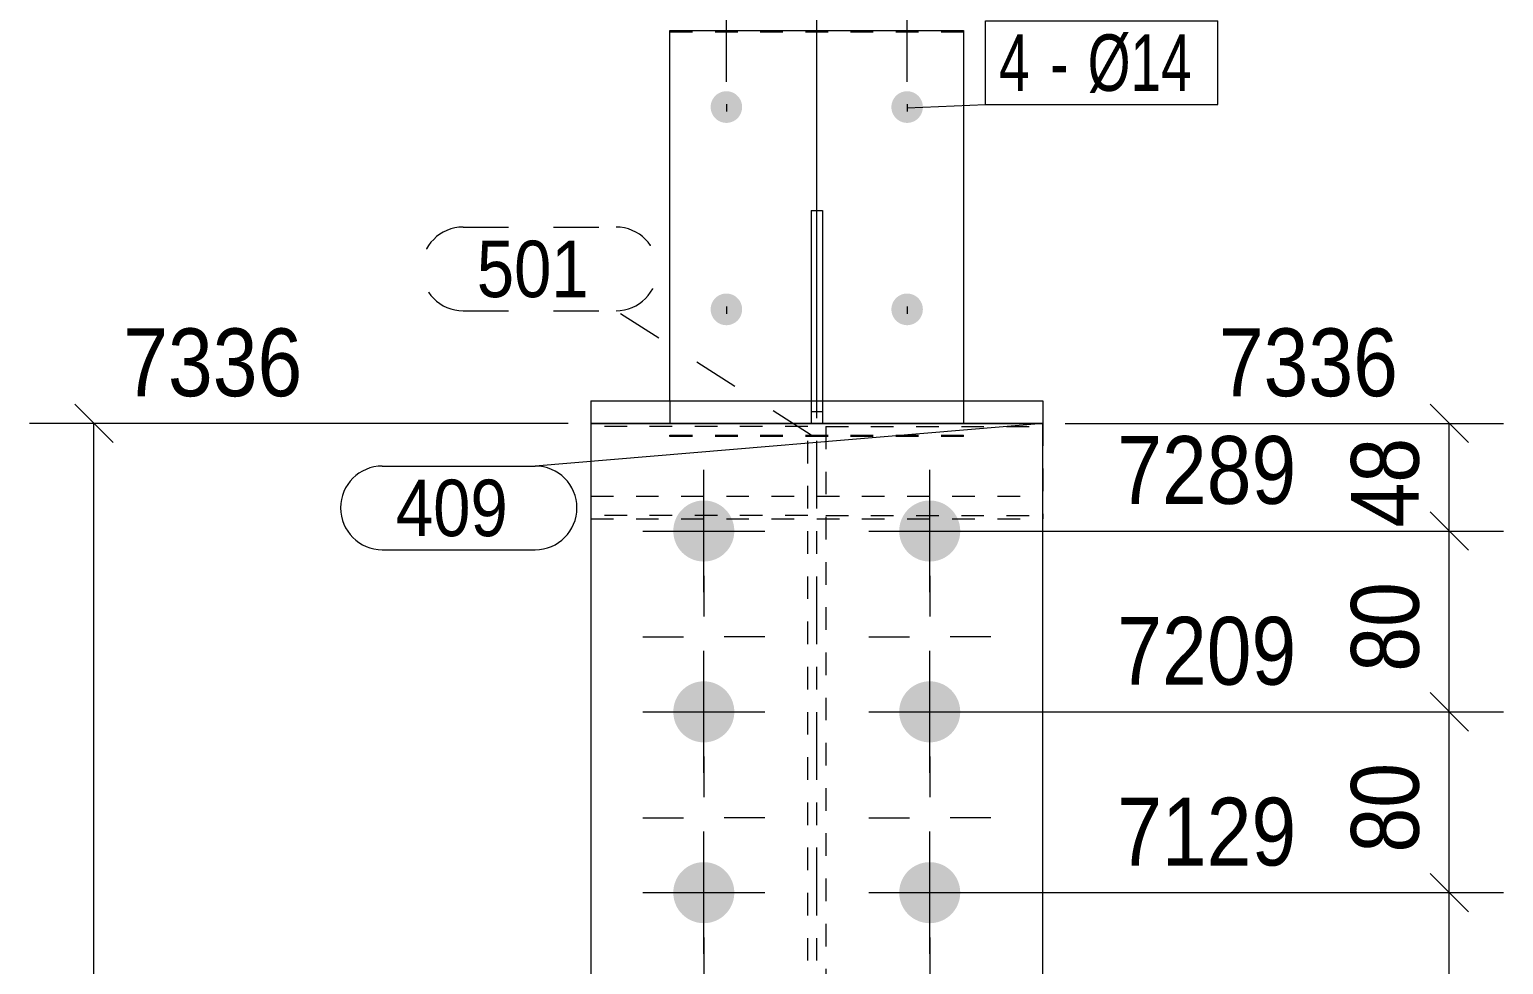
# Model space of a CAD drawing. Header units: millimetres. Extents: x 2 to 579, y 1 to 405.
# Drawn here: x 79.6 to 144.8, y 320 to 361.3 of the extents above; entities that cross this region are included whole.
import ezdxf

# ---------------------------------------------------------------- set-up
doc = ezdxf.new("R2010")
doc.units = ezdxf.units.MM
for name, pattern in [('XKITLINE00', [0]), ('XKITLINE01', [4, 1, -1, 1, -1]), ('XKITLINE02', [4, 2, -2]), ('XKITLINE03', [6, 3, -1, 1, -1])]:
    doc.linetypes.add(name, pattern=pattern)
for name, color, linetype, lineweight in [('Bolt', 3, 'Continuous', 0), ('BoltMark', 7, 'Continuous', 0), ('Dimensions', 7, 'Continuous', 0), ('Part', 2, 'Continuous', 0), ('PartMark', 7, 'Continuous', 0)]:
    doc.layers.add(name, color=color, linetype=linetype, lineweight=lineweight)
doc.styles.add('ARIAL', font='ARIAL.TTF')
doc.styles.add('ARIAL_NARROW', font='ARIALN.TTF')

# ---------------------------------------------------------------- blocks, each defined once
blk = doc.blocks.new('*A12')
at = {"layer": 'Bolt', "color": 3, "linetype": 'XKITLINE00', "lineweight": 0}
for p, q in [((109.45, 337.175), (109.45, 335.377)), ((119.45, 337.175), (119.45, 335.377)), ((106.75, 334.475), (108.548, 334.475)), ((112.15, 334.475), (110.352, 334.475)), ((116.75, 334.475), (118.548, 334.475)), ((122.15, 334.475), (120.352, 334.475)), ((109.45, 331.775), (109.45, 333.573)), ((119.45, 331.775), (119.45, 333.573)), ((109.45, 329.175), (109.45, 327.377)), ((119.45, 329.175), (119.45, 327.377)), ((106.75, 326.475), (108.548, 326.475)), ((112.15, 326.475), (110.352, 326.475)), ((116.75, 326.475), (118.548, 326.475)), ((122.15, 326.475), (120.352, 326.475)), ((109.45, 323.775), (109.45, 325.573)), ((119.45, 323.775), (119.45, 325.573)), ((109.45, 321.175), (109.45, 319.377)), ((119.45, 321.175), (119.45, 319.377))]:
    blk.add_line(p, q, dxfattribs=at)
blk = doc.blocks.new('*A13')
at = {"layer": 'Bolt'}
for points in [[(108.1, 339.191), (108.102, 339.224), (108.104, 339.257), (108.107, 339.29), (108.11, 339.323), (108.115, 339.356), (108.12, 339.389), (108.126, 339.421), (108.133, 339.454), (108.14, 339.486), (108.149, 339.518), (108.158, 339.55), (108.168, 339.581), (108.179, 339.613), (108.19, 339.644), (108.203, 339.675), (108.216, 339.705), (108.23, 339.735), (108.244, 339.765), (108.259, 339.794), (108.275, 339.823), (108.292, 339.852), (108.309, 339.88), (108.328, 339.908), (108.346, 339.935), (108.366, 339.962), (108.386, 339.988), (108.406, 340.014), (108.428, 340.04), (108.45, 340.065), (108.472, 340.089), (108.495, 340.112), (108.519, 340.136), (108.543, 340.158), (108.568, 340.18), (108.594, 340.201), (108.619, 340.222), (108.646, 340.242), (108.673, 340.262), (108.7, 340.28), (108.728, 340.298), (108.756, 340.316), (108.785, 340.333), (108.814, 340.348), (108.843, 340.364), (108.873, 340.378), (108.903, 340.392), (108.933, 340.405), (108.964, 340.417), (108.995, 340.429), (109.027, 340.44), (109.058, 340.45), (109.09, 340.459), (109.122, 340.467), (109.154, 340.475), (109.187, 340.482), (109.219, 340.488), (109.252, 340.493), (109.285, 340.498), (109.318, 340.501), (109.351, 340.504), (109.384, 340.506), (109.417, 340.507), (109.45, 340.508), (109.483, 340.507), (109.516, 340.506), (109.549, 340.504), (109.582, 340.501), (109.615, 340.498), (109.648, 340.493), (109.681, 340.488), (109.713, 340.482), (109.746, 340.475), (109.778, 340.467), (109.81, 340.459), (109.842, 340.45), (109.873, 340.44), (109.905, 340.429), (109.936, 340.417), (109.967, 340.405), (109.997, 340.392), (110.027, 340.378), (110.057, 340.364), (110.086, 340.348), (110.115, 340.333), (110.144, 340.316), (110.172, 340.298), (110.2, 340.28), (110.227, 340.262), (110.254, 340.242), (110.281, 340.222), (110.306, 340.201), (110.332, 340.18), (110.357, 340.158), (110.381, 340.136), (110.405, 340.112), (110.428, 340.089), (110.45, 340.065), (110.472, 340.04), (110.494, 340.014), (110.514, 339.988), (110.534, 339.962), (110.554, 339.935), (110.572, 339.908), (110.591, 339.88), (110.608, 339.852), (110.625, 339.823), (110.641, 339.794), (110.656, 339.765), (110.67, 339.735), (110.684, 339.705), (110.697, 339.675), (110.71, 339.644), (110.721, 339.613), (110.732, 339.581), (110.742, 339.55), (110.751, 339.518), (110.76, 339.486), (110.767, 339.454), (110.774, 339.421), (110.78, 339.389), (110.785, 339.356), (110.79, 339.323), (110.793, 339.29), (110.796, 339.257), (110.798, 339.224), (110.8, 339.191), (110.8, 339.158), (110.8, 339.125), (110.798, 339.092), (110.796, 339.059), (110.793, 339.026), (110.79, 338.993), (110.785, 338.96), (110.78, 338.927), (110.774, 338.895), (110.767, 338.862), (110.76, 338.83), (110.751, 338.798), (110.742, 338.766), (110.732, 338.734), (110.721, 338.703), (110.71, 338.672), (110.697, 338.641), (110.684, 338.611), (110.67, 338.581), (110.656, 338.551), (110.641, 338.522), (110.625, 338.492), (110.608, 338.464), (110.591, 338.436), (110.572, 338.408), (110.554, 338.381), (110.534, 338.354), (110.514, 338.327), (110.494, 338.301), (110.472, 338.276), (110.45, 338.251), (110.428, 338.227), (110.405, 338.203), (110.381, 338.18), (110.357, 338.158), (110.332, 338.136), (110.306, 338.114), (110.281, 338.094), (110.254, 338.074), (110.227, 338.054), (110.2, 338.035), (110.172, 338.017), (110.144, 338), (110.115, 337.983), (110.086, 337.967), (110.057, 337.952), (110.027, 337.938), (109.997, 337.924), (109.967, 337.911), (109.936, 337.898), (109.905, 337.887), (109.873, 337.876), (109.842, 337.866), (109.81, 337.857), (109.778, 337.848), (109.746, 337.841), (109.713, 337.834), (109.681, 337.828), (109.648, 337.823), (109.615, 337.818), (109.582, 337.814), (109.549, 337.812), (109.516, 337.81), (109.483, 337.808), (109.45, 337.808), (109.417, 337.808), (109.384, 337.81), (109.351, 337.812), (109.318, 337.814), (109.285, 337.818), (109.252, 337.823), (109.219, 337.828), (109.187, 337.834), (109.154, 337.841), (109.122, 337.848), (109.09, 337.857), (109.058, 337.866), (109.027, 337.876), (108.995, 337.887), (108.964, 337.898), (108.933, 337.911), (108.903, 337.924), (108.873, 337.938), (108.843, 337.952), (108.814, 337.967), (108.785, 337.983), (108.756, 338), (108.728, 338.017), (108.7, 338.035), (108.673, 338.054), (108.646, 338.074), (108.619, 338.094), (108.594, 338.114), (108.568, 338.136), (108.543, 338.158), (108.519, 338.18), (108.495, 338.203), (108.472, 338.227), (108.45, 338.251), (108.428, 338.276), (108.406, 338.301), (108.386, 338.327), (108.366, 338.354), (108.346, 338.381), (108.328, 338.408), (108.309, 338.436), (108.292, 338.464), (108.275, 338.492), (108.259, 338.522), (108.244, 338.551), (108.23, 338.581), (108.216, 338.611), (108.203, 338.641), (108.19, 338.672), (108.179, 338.703), (108.168, 338.734), (108.158, 338.766), (108.149, 338.798), (108.14, 338.83), (108.133, 338.862), (108.126, 338.895), (108.12, 338.927), (108.115, 338.96), (108.11, 338.993), (108.107, 339.026), (108.104, 339.059), (108.102, 339.092), (108.1, 339.125), (108.1, 339.158)], [(118.1, 339.191), (118.102, 339.224), (118.104, 339.257), (118.107, 339.29), (118.11, 339.323), (118.115, 339.356), (118.12, 339.389), (118.126, 339.421), (118.133, 339.454), (118.14, 339.486), (118.149, 339.518), (118.158, 339.55), (118.168, 339.581), (118.179, 339.613), (118.19, 339.644), (118.203, 339.675), (118.216, 339.705), (118.23, 339.735), (118.244, 339.765), (118.259, 339.794), (118.275, 339.823), (118.292, 339.852), (118.309, 339.88), (118.328, 339.908), (118.346, 339.935), (118.366, 339.962), (118.386, 339.988), (118.406, 340.014), (118.428, 340.04), (118.45, 340.065), (118.472, 340.089), (118.495, 340.112), (118.519, 340.136), (118.543, 340.158), (118.568, 340.18), (118.594, 340.201), (118.619, 340.222), (118.646, 340.242), (118.673, 340.262), (118.7, 340.28), (118.728, 340.298), (118.756, 340.316), (118.785, 340.333), (118.814, 340.348), (118.843, 340.364), (118.873, 340.378), (118.903, 340.392), (118.933, 340.405), (118.964, 340.417), (118.995, 340.429), (119.027, 340.44), (119.058, 340.45), (119.09, 340.459), (119.122, 340.467), (119.154, 340.475), (119.187, 340.482), (119.219, 340.488), (119.252, 340.493), (119.285, 340.498), (119.318, 340.501), (119.351, 340.504), (119.384, 340.506), (119.417, 340.507), (119.45, 340.508), (119.483, 340.507), (119.516, 340.506), (119.549, 340.504), (119.582, 340.501), (119.615, 340.498), (119.648, 340.493), (119.681, 340.488), (119.713, 340.482), (119.746, 340.475), (119.778, 340.467), (119.81, 340.459), (119.842, 340.45), (119.873, 340.44), (119.905, 340.429), (119.936, 340.417), (119.967, 340.405), (119.997, 340.392), (120.027, 340.378), (120.057, 340.364), (120.086, 340.348), (120.115, 340.333), (120.144, 340.316), (120.172, 340.298), (120.2, 340.28), (120.227, 340.262), (120.254, 340.242), (120.281, 340.222), (120.306, 340.201), (120.332, 340.18), (120.357, 340.158), (120.381, 340.136), (120.405, 340.112), (120.428, 340.089), (120.45, 340.065), (120.472, 340.04), (120.494, 340.014), (120.514, 339.988), (120.534, 339.962), (120.554, 339.935), (120.572, 339.908), (120.591, 339.88), (120.608, 339.852), (120.625, 339.823), (120.641, 339.794), (120.656, 339.765), (120.67, 339.735), (120.684, 339.705), (120.697, 339.675), (120.71, 339.644), (120.721, 339.613), (120.732, 339.581), (120.742, 339.55), (120.751, 339.518), (120.76, 339.486), (120.767, 339.454), (120.774, 339.421), (120.78, 339.389), (120.785, 339.356), (120.79, 339.323), (120.793, 339.29), (120.796, 339.257), (120.798, 339.224), (120.8, 339.191), (120.8, 339.158), (120.8, 339.125), (120.798, 339.092), (120.796, 339.059), (120.793, 339.026), (120.79, 338.993), (120.785, 338.96), (120.78, 338.927), (120.774, 338.895), (120.767, 338.862), (120.76, 338.83), (120.751, 338.798), (120.742, 338.766), (120.732, 338.734), (120.721, 338.703), (120.71, 338.672), (120.697, 338.641), (120.684, 338.611), (120.67, 338.581), (120.656, 338.551), (120.641, 338.522), (120.625, 338.492), (120.608, 338.464), (120.591, 338.436), (120.572, 338.408), (120.554, 338.381), (120.534, 338.354), (120.514, 338.327), (120.494, 338.301), (120.472, 338.276), (120.45, 338.251), (120.428, 338.227), (120.405, 338.203), (120.381, 338.18), (120.357, 338.158), (120.332, 338.136), (120.306, 338.114), (120.281, 338.094), (120.254, 338.074), (120.227, 338.054), (120.2, 338.035), (120.172, 338.017), (120.144, 338), (120.115, 337.983), (120.086, 337.967), (120.057, 337.952), (120.027, 337.938), (119.997, 337.924), (119.967, 337.911), (119.936, 337.898), (119.905, 337.887), (119.873, 337.876), (119.842, 337.866), (119.81, 337.857), (119.778, 337.848), (119.746, 337.841), (119.713, 337.834), (119.681, 337.828), (119.648, 337.823), (119.615, 337.818), (119.582, 337.814), (119.549, 337.812), (119.516, 337.81), (119.483, 337.808), (119.45, 337.808), (119.417, 337.808), (119.384, 337.81), (119.351, 337.812), (119.318, 337.814), (119.285, 337.818), (119.252, 337.823), (119.219, 337.828), (119.187, 337.834), (119.154, 337.841), (119.122, 337.848), (119.09, 337.857), (119.058, 337.866), (119.027, 337.876), (118.995, 337.887), (118.964, 337.898), (118.933, 337.911), (118.903, 337.924), (118.873, 337.938), (118.843, 337.952), (118.814, 337.967), (118.785, 337.983), (118.756, 338), (118.728, 338.017), (118.7, 338.035), (118.673, 338.054), (118.646, 338.074), (118.619, 338.094), (118.594, 338.114), (118.568, 338.136), (118.543, 338.158), (118.519, 338.18), (118.495, 338.203), (118.472, 338.227), (118.45, 338.251), (118.428, 338.276), (118.406, 338.301), (118.386, 338.327), (118.366, 338.354), (118.346, 338.381), (118.328, 338.408), (118.309, 338.436), (118.292, 338.464), (118.275, 338.492), (118.259, 338.522), (118.244, 338.551), (118.23, 338.581), (118.216, 338.611), (118.203, 338.641), (118.19, 338.672), (118.179, 338.703), (118.168, 338.734), (118.158, 338.766), (118.149, 338.798), (118.14, 338.83), (118.133, 338.862), (118.126, 338.895), (118.12, 338.927), (118.115, 338.96), (118.11, 338.993), (118.107, 339.026), (118.104, 339.059), (118.102, 339.092), (118.1, 339.125), (118.1, 339.158)], [(108.1, 331.191), (108.102, 331.224), (108.104, 331.257), (108.107, 331.29), (108.11, 331.323), (108.115, 331.356), (108.12, 331.389), (108.126, 331.421), (108.133, 331.454), (108.14, 331.486), (108.149, 331.518), (108.158, 331.55), (108.168, 331.581), (108.179, 331.613), (108.19, 331.644), (108.203, 331.675), (108.216, 331.705), (108.23, 331.735), (108.244, 331.765), (108.259, 331.794), (108.275, 331.823), (108.292, 331.852), (108.309, 331.88), (108.328, 331.908), (108.346, 331.935), (108.366, 331.962), (108.386, 331.988), (108.406, 332.014), (108.428, 332.04), (108.45, 332.065), (108.472, 332.089), (108.495, 332.112), (108.519, 332.136), (108.543, 332.158), (108.568, 332.18), (108.594, 332.201), (108.619, 332.222), (108.646, 332.242), (108.673, 332.262), (108.7, 332.28), (108.728, 332.298), (108.756, 332.316), (108.785, 332.333), (108.814, 332.348), (108.843, 332.364), (108.873, 332.378), (108.903, 332.392), (108.933, 332.405), (108.964, 332.417), (108.995, 332.429), (109.027, 332.44), (109.058, 332.45), (109.09, 332.459), (109.122, 332.467), (109.154, 332.475), (109.187, 332.482), (109.219, 332.488), (109.252, 332.493), (109.285, 332.498), (109.318, 332.501), (109.351, 332.504), (109.384, 332.506), (109.417, 332.507), (109.45, 332.508), (109.483, 332.507), (109.516, 332.506), (109.549, 332.504), (109.582, 332.501), (109.615, 332.498), (109.648, 332.493), (109.681, 332.488), (109.713, 332.482), (109.746, 332.475), (109.778, 332.467), (109.81, 332.459), (109.842, 332.45), (109.873, 332.44), (109.905, 332.429), (109.936, 332.417), (109.967, 332.405), (109.997, 332.392), (110.027, 332.378), (110.057, 332.364), (110.086, 332.348), (110.115, 332.333), (110.144, 332.316), (110.172, 332.298), (110.2, 332.28), (110.227, 332.262), (110.254, 332.242), (110.281, 332.222), (110.306, 332.201), (110.332, 332.18), (110.357, 332.158), (110.381, 332.136), (110.405, 332.112), (110.428, 332.089), (110.45, 332.065), (110.472, 332.04), (110.494, 332.014), (110.514, 331.988), (110.534, 331.962), (110.554, 331.935), (110.572, 331.908), (110.591, 331.88), (110.608, 331.852), (110.625, 331.823), (110.641, 331.794), (110.656, 331.765), (110.67, 331.735), (110.684, 331.705), (110.697, 331.675), (110.71, 331.644), (110.721, 331.613), (110.732, 331.581), (110.742, 331.55), (110.751, 331.518), (110.76, 331.486), (110.767, 331.454), (110.774, 331.421), (110.78, 331.389), (110.785, 331.356), (110.79, 331.323), (110.793, 331.29), (110.796, 331.257), (110.798, 331.224), (110.8, 331.191), (110.8, 331.158), (110.8, 331.125), (110.798, 331.092), (110.796, 331.059), (110.793, 331.026), (110.79, 330.993), (110.785, 330.96), (110.78, 330.927), (110.774, 330.895), (110.767, 330.862), (110.76, 330.83), (110.751, 330.798), (110.742, 330.766), (110.732, 330.734), (110.721, 330.703), (110.71, 330.672), (110.697, 330.641), (110.684, 330.611), (110.67, 330.581), (110.656, 330.551), (110.641, 330.522), (110.625, 330.492), (110.608, 330.464), (110.591, 330.436), (110.572, 330.408), (110.554, 330.381), (110.534, 330.354), (110.514, 330.327), (110.494, 330.301), (110.472, 330.276), (110.45, 330.251), (110.428, 330.227), (110.405, 330.203), (110.381, 330.18), (110.357, 330.158), (110.332, 330.136), (110.306, 330.114), (110.281, 330.094), (110.254, 330.074), (110.227, 330.054), (110.2, 330.035), (110.172, 330.017), (110.144, 330), (110.115, 329.983), (110.086, 329.967), (110.057, 329.952), (110.027, 329.938), (109.997, 329.924), (109.967, 329.911), (109.936, 329.898), (109.905, 329.887), (109.873, 329.876), (109.842, 329.866), (109.81, 329.857), (109.778, 329.848), (109.746, 329.841), (109.713, 329.834), (109.681, 329.828), (109.648, 329.823), (109.615, 329.818), (109.582, 329.814), (109.549, 329.812), (109.516, 329.81), (109.483, 329.808), (109.45, 329.808), (109.417, 329.808), (109.384, 329.81), (109.351, 329.812), (109.318, 329.814), (109.285, 329.818), (109.252, 329.823), (109.219, 329.828), (109.187, 329.834), (109.154, 329.841), (109.122, 329.848), (109.09, 329.857), (109.058, 329.866), (109.027, 329.876), (108.995, 329.887), (108.964, 329.898), (108.933, 329.911), (108.903, 329.924), (108.873, 329.938), (108.843, 329.952), (108.814, 329.967), (108.785, 329.983), (108.756, 330), (108.728, 330.017), (108.7, 330.035), (108.673, 330.054), (108.646, 330.074), (108.619, 330.094), (108.594, 330.114), (108.568, 330.136), (108.543, 330.158), (108.519, 330.18), (108.495, 330.203), (108.472, 330.227), (108.45, 330.251), (108.428, 330.276), (108.406, 330.301), (108.386, 330.327), (108.366, 330.354), (108.346, 330.381), (108.328, 330.408), (108.309, 330.436), (108.292, 330.464), (108.275, 330.492), (108.259, 330.522), (108.244, 330.551), (108.23, 330.581), (108.216, 330.611), (108.203, 330.641), (108.19, 330.672), (108.179, 330.703), (108.168, 330.734), (108.158, 330.766), (108.149, 330.798), (108.14, 330.83), (108.133, 330.862), (108.126, 330.895), (108.12, 330.927), (108.115, 330.96), (108.11, 330.993), (108.107, 331.026), (108.104, 331.059), (108.102, 331.092), (108.1, 331.125), (108.1, 331.158)], [(118.1, 331.191), (118.102, 331.224), (118.104, 331.257), (118.107, 331.29), (118.11, 331.323), (118.115, 331.356), (118.12, 331.389), (118.126, 331.421), (118.133, 331.454), (118.14, 331.486), (118.149, 331.518), (118.158, 331.55), (118.168, 331.581), (118.179, 331.613), (118.19, 331.644), (118.203, 331.675), (118.216, 331.705), (118.23, 331.735), (118.244, 331.765), (118.259, 331.794), (118.275, 331.823), (118.292, 331.852), (118.309, 331.88), (118.328, 331.908), (118.346, 331.935), (118.366, 331.962), (118.386, 331.988), (118.406, 332.014), (118.428, 332.04), (118.45, 332.065), (118.472, 332.089), (118.495, 332.112), (118.519, 332.136), (118.543, 332.158), (118.568, 332.18), (118.594, 332.201), (118.619, 332.222), (118.646, 332.242), (118.673, 332.262), (118.7, 332.28), (118.728, 332.298), (118.756, 332.316), (118.785, 332.333), (118.814, 332.348), (118.843, 332.364), (118.873, 332.378), (118.903, 332.392), (118.933, 332.405), (118.964, 332.417), (118.995, 332.429), (119.027, 332.44), (119.058, 332.45), (119.09, 332.459), (119.122, 332.467), (119.154, 332.475), (119.187, 332.482), (119.219, 332.488), (119.252, 332.493), (119.285, 332.498), (119.318, 332.501), (119.351, 332.504), (119.384, 332.506), (119.417, 332.507), (119.45, 332.508), (119.483, 332.507), (119.516, 332.506), (119.549, 332.504), (119.582, 332.501), (119.615, 332.498), (119.648, 332.493), (119.681, 332.488), (119.713, 332.482), (119.746, 332.475), (119.778, 332.467), (119.81, 332.459), (119.842, 332.45), (119.873, 332.44), (119.905, 332.429), (119.936, 332.417), (119.967, 332.405), (119.997, 332.392), (120.027, 332.378), (120.057, 332.364), (120.086, 332.348), (120.115, 332.333), (120.144, 332.316), (120.172, 332.298), (120.2, 332.28), (120.227, 332.262), (120.254, 332.242), (120.281, 332.222), (120.306, 332.201), (120.332, 332.18), (120.357, 332.158), (120.381, 332.136), (120.405, 332.112), (120.428, 332.089), (120.45, 332.065), (120.472, 332.04), (120.494, 332.014), (120.514, 331.988), (120.534, 331.962), (120.554, 331.935), (120.572, 331.908), (120.591, 331.88), (120.608, 331.852), (120.625, 331.823), (120.641, 331.794), (120.656, 331.765), (120.67, 331.735), (120.684, 331.705), (120.697, 331.675), (120.71, 331.644), (120.721, 331.613), (120.732, 331.581), (120.742, 331.55), (120.751, 331.518), (120.76, 331.486), (120.767, 331.454), (120.774, 331.421), (120.78, 331.389), (120.785, 331.356), (120.79, 331.323), (120.793, 331.29), (120.796, 331.257), (120.798, 331.224), (120.8, 331.191), (120.8, 331.158), (120.8, 331.125), (120.798, 331.092), (120.796, 331.059), (120.793, 331.026), (120.79, 330.993), (120.785, 330.96), (120.78, 330.927), (120.774, 330.895), (120.767, 330.862), (120.76, 330.83), (120.751, 330.798), (120.742, 330.766), (120.732, 330.734), (120.721, 330.703), (120.71, 330.672), (120.697, 330.641), (120.684, 330.611), (120.67, 330.581), (120.656, 330.551), (120.641, 330.522), (120.625, 330.492), (120.608, 330.464), (120.591, 330.436), (120.572, 330.408), (120.554, 330.381), (120.534, 330.354), (120.514, 330.327), (120.494, 330.301), (120.472, 330.276), (120.45, 330.251), (120.428, 330.227), (120.405, 330.203), (120.381, 330.18), (120.357, 330.158), (120.332, 330.136), (120.306, 330.114), (120.281, 330.094), (120.254, 330.074), (120.227, 330.054), (120.2, 330.035), (120.172, 330.017), (120.144, 330), (120.115, 329.983), (120.086, 329.967), (120.057, 329.952), (120.027, 329.938), (119.997, 329.924), (119.967, 329.911), (119.936, 329.898), (119.905, 329.887), (119.873, 329.876), (119.842, 329.866), (119.81, 329.857), (119.778, 329.848), (119.746, 329.841), (119.713, 329.834), (119.681, 329.828), (119.648, 329.823), (119.615, 329.818), (119.582, 329.814), (119.549, 329.812), (119.516, 329.81), (119.483, 329.808), (119.45, 329.808), (119.417, 329.808), (119.384, 329.81), (119.351, 329.812), (119.318, 329.814), (119.285, 329.818), (119.252, 329.823), (119.219, 329.828), (119.187, 329.834), (119.154, 329.841), (119.122, 329.848), (119.09, 329.857), (119.058, 329.866), (119.027, 329.876), (118.995, 329.887), (118.964, 329.898), (118.933, 329.911), (118.903, 329.924), (118.873, 329.938), (118.843, 329.952), (118.814, 329.967), (118.785, 329.983), (118.756, 330), (118.728, 330.017), (118.7, 330.035), (118.673, 330.054), (118.646, 330.074), (118.619, 330.094), (118.594, 330.114), (118.568, 330.136), (118.543, 330.158), (118.519, 330.18), (118.495, 330.203), (118.472, 330.227), (118.45, 330.251), (118.428, 330.276), (118.406, 330.301), (118.386, 330.327), (118.366, 330.354), (118.346, 330.381), (118.328, 330.408), (118.309, 330.436), (118.292, 330.464), (118.275, 330.492), (118.259, 330.522), (118.244, 330.551), (118.23, 330.581), (118.216, 330.611), (118.203, 330.641), (118.19, 330.672), (118.179, 330.703), (118.168, 330.734), (118.158, 330.766), (118.149, 330.798), (118.14, 330.83), (118.133, 330.862), (118.126, 330.895), (118.12, 330.927), (118.115, 330.96), (118.11, 330.993), (118.107, 331.026), (118.104, 331.059), (118.102, 331.092), (118.1, 331.125), (118.1, 331.158)], [(108.1, 323.191), (108.102, 323.224), (108.104, 323.257), (108.107, 323.29), (108.11, 323.323), (108.115, 323.356), (108.12, 323.389), (108.126, 323.421), (108.133, 323.454), (108.14, 323.486), (108.149, 323.518), (108.158, 323.55), (108.168, 323.581), (108.179, 323.613), (108.19, 323.644), (108.203, 323.675), (108.216, 323.705), (108.23, 323.735), (108.244, 323.765), (108.259, 323.794), (108.275, 323.823), (108.292, 323.852), (108.309, 323.88), (108.328, 323.908), (108.346, 323.935), (108.366, 323.962), (108.386, 323.988), (108.406, 324.014), (108.428, 324.04), (108.45, 324.065), (108.472, 324.089), (108.495, 324.112), (108.519, 324.136), (108.543, 324.158), (108.568, 324.18), (108.594, 324.201), (108.619, 324.222), (108.646, 324.242), (108.673, 324.262), (108.7, 324.28), (108.728, 324.298), (108.756, 324.316), (108.785, 324.333), (108.814, 324.348), (108.843, 324.364), (108.873, 324.378), (108.903, 324.392), (108.933, 324.405), (108.964, 324.417), (108.995, 324.429), (109.027, 324.44), (109.058, 324.45), (109.09, 324.459), (109.122, 324.467), (109.154, 324.475), (109.187, 324.482), (109.219, 324.488), (109.252, 324.493), (109.285, 324.498), (109.318, 324.501), (109.351, 324.504), (109.384, 324.506), (109.417, 324.507), (109.45, 324.508), (109.483, 324.507), (109.516, 324.506), (109.549, 324.504), (109.582, 324.501), (109.615, 324.498), (109.648, 324.493), (109.681, 324.488), (109.713, 324.482), (109.746, 324.475), (109.778, 324.467), (109.81, 324.459), (109.842, 324.45), (109.873, 324.44), (109.905, 324.429), (109.936, 324.417), (109.967, 324.405), (109.997, 324.392), (110.027, 324.378), (110.057, 324.364), (110.086, 324.348), (110.115, 324.333), (110.144, 324.316), (110.172, 324.298), (110.2, 324.28), (110.227, 324.262), (110.254, 324.242), (110.281, 324.222), (110.306, 324.201), (110.332, 324.18), (110.357, 324.158), (110.381, 324.136), (110.405, 324.112), (110.428, 324.089), (110.45, 324.065), (110.472, 324.04), (110.494, 324.014), (110.514, 323.988), (110.534, 323.962), (110.554, 323.935), (110.572, 323.908), (110.591, 323.88), (110.608, 323.852), (110.625, 323.823), (110.641, 323.794), (110.656, 323.765), (110.67, 323.735), (110.684, 323.705), (110.697, 323.675), (110.71, 323.644), (110.721, 323.613), (110.732, 323.581), (110.742, 323.55), (110.751, 323.518), (110.76, 323.486), (110.767, 323.454), (110.774, 323.421), (110.78, 323.389), (110.785, 323.356), (110.79, 323.323), (110.793, 323.29), (110.796, 323.257), (110.798, 323.224), (110.8, 323.191), (110.8, 323.158), (110.8, 323.125), (110.798, 323.092), (110.796, 323.059), (110.793, 323.026), (110.79, 322.993), (110.785, 322.96), (110.78, 322.927), (110.774, 322.895), (110.767, 322.862), (110.76, 322.83), (110.751, 322.798), (110.742, 322.766), (110.732, 322.734), (110.721, 322.703), (110.71, 322.672), (110.697, 322.641), (110.684, 322.611), (110.67, 322.581), (110.656, 322.551), (110.641, 322.522), (110.625, 322.492), (110.608, 322.464), (110.591, 322.436), (110.572, 322.408), (110.554, 322.381), (110.534, 322.354), (110.514, 322.327), (110.494, 322.301), (110.472, 322.276), (110.45, 322.251), (110.428, 322.227), (110.405, 322.203), (110.381, 322.18), (110.357, 322.158), (110.332, 322.136), (110.306, 322.114), (110.281, 322.094), (110.254, 322.074), (110.227, 322.054), (110.2, 322.035), (110.172, 322.017), (110.144, 322), (110.115, 321.983), (110.086, 321.967), (110.057, 321.952), (110.027, 321.938), (109.997, 321.924), (109.967, 321.911), (109.936, 321.898), (109.905, 321.887), (109.873, 321.876), (109.842, 321.866), (109.81, 321.857), (109.778, 321.848), (109.746, 321.841), (109.713, 321.834), (109.681, 321.828), (109.648, 321.823), (109.615, 321.818), (109.582, 321.814), (109.549, 321.812), (109.516, 321.81), (109.483, 321.808), (109.45, 321.808), (109.417, 321.808), (109.384, 321.81), (109.351, 321.812), (109.318, 321.814), (109.285, 321.818), (109.252, 321.823), (109.219, 321.828), (109.187, 321.834), (109.154, 321.841), (109.122, 321.848), (109.09, 321.857), (109.058, 321.866), (109.027, 321.876), (108.995, 321.887), (108.964, 321.898), (108.933, 321.911), (108.903, 321.924), (108.873, 321.938), (108.843, 321.952), (108.814, 321.967), (108.785, 321.983), (108.756, 322), (108.728, 322.017), (108.7, 322.035), (108.673, 322.054), (108.646, 322.074), (108.619, 322.094), (108.594, 322.114), (108.568, 322.136), (108.543, 322.158), (108.519, 322.18), (108.495, 322.203), (108.472, 322.227), (108.45, 322.251), (108.428, 322.276), (108.406, 322.301), (108.386, 322.327), (108.366, 322.354), (108.346, 322.381), (108.328, 322.408), (108.309, 322.436), (108.292, 322.464), (108.275, 322.492), (108.259, 322.522), (108.244, 322.551), (108.23, 322.581), (108.216, 322.611), (108.203, 322.641), (108.19, 322.672), (108.179, 322.703), (108.168, 322.734), (108.158, 322.766), (108.149, 322.798), (108.14, 322.83), (108.133, 322.862), (108.126, 322.895), (108.12, 322.927), (108.115, 322.96), (108.11, 322.993), (108.107, 323.026), (108.104, 323.059), (108.102, 323.092), (108.1, 323.125), (108.1, 323.158)], [(118.1, 323.191), (118.102, 323.224), (118.104, 323.257), (118.107, 323.29), (118.11, 323.323), (118.115, 323.356), (118.12, 323.389), (118.126, 323.421), (118.133, 323.454), (118.14, 323.486), (118.149, 323.518), (118.158, 323.55), (118.168, 323.581), (118.179, 323.613), (118.19, 323.644), (118.203, 323.675), (118.216, 323.705), (118.23, 323.735), (118.244, 323.765), (118.259, 323.794), (118.275, 323.823), (118.292, 323.852), (118.309, 323.88), (118.328, 323.908), (118.346, 323.935), (118.366, 323.962), (118.386, 323.988), (118.406, 324.014), (118.428, 324.04), (118.45, 324.065), (118.472, 324.089), (118.495, 324.112), (118.519, 324.136), (118.543, 324.158), (118.568, 324.18), (118.594, 324.201), (118.619, 324.222), (118.646, 324.242), (118.673, 324.262), (118.7, 324.28), (118.728, 324.298), (118.756, 324.316), (118.785, 324.333), (118.814, 324.348), (118.843, 324.364), (118.873, 324.378), (118.903, 324.392), (118.933, 324.405), (118.964, 324.417), (118.995, 324.429), (119.027, 324.44), (119.058, 324.45), (119.09, 324.459), (119.122, 324.467), (119.154, 324.475), (119.187, 324.482), (119.219, 324.488), (119.252, 324.493), (119.285, 324.498), (119.318, 324.501), (119.351, 324.504), (119.384, 324.506), (119.417, 324.507), (119.45, 324.508), (119.483, 324.507), (119.516, 324.506), (119.549, 324.504), (119.582, 324.501), (119.615, 324.498), (119.648, 324.493), (119.681, 324.488), (119.713, 324.482), (119.746, 324.475), (119.778, 324.467), (119.81, 324.459), (119.842, 324.45), (119.873, 324.44), (119.905, 324.429), (119.936, 324.417), (119.967, 324.405), (119.997, 324.392), (120.027, 324.378), (120.057, 324.364), (120.086, 324.348), (120.115, 324.333), (120.144, 324.316), (120.172, 324.298), (120.2, 324.28), (120.227, 324.262), (120.254, 324.242), (120.281, 324.222), (120.306, 324.201), (120.332, 324.18), (120.357, 324.158), (120.381, 324.136), (120.405, 324.112), (120.428, 324.089), (120.45, 324.065), (120.472, 324.04), (120.494, 324.014), (120.514, 323.988), (120.534, 323.962), (120.554, 323.935), (120.572, 323.908), (120.591, 323.88), (120.608, 323.852), (120.625, 323.823), (120.641, 323.794), (120.656, 323.765), (120.67, 323.735), (120.684, 323.705), (120.697, 323.675), (120.71, 323.644), (120.721, 323.613), (120.732, 323.581), (120.742, 323.55), (120.751, 323.518), (120.76, 323.486), (120.767, 323.454), (120.774, 323.421), (120.78, 323.389), (120.785, 323.356), (120.79, 323.323), (120.793, 323.29), (120.796, 323.257), (120.798, 323.224), (120.8, 323.191), (120.8, 323.158), (120.8, 323.125), (120.798, 323.092), (120.796, 323.059), (120.793, 323.026), (120.79, 322.993), (120.785, 322.96), (120.78, 322.927), (120.774, 322.895), (120.767, 322.862), (120.76, 322.83), (120.751, 322.798), (120.742, 322.766), (120.732, 322.734), (120.721, 322.703), (120.71, 322.672), (120.697, 322.641), (120.684, 322.611), (120.67, 322.581), (120.656, 322.551), (120.641, 322.522), (120.625, 322.492), (120.608, 322.464), (120.591, 322.436), (120.572, 322.408), (120.554, 322.381), (120.534, 322.354), (120.514, 322.327), (120.494, 322.301), (120.472, 322.276), (120.45, 322.251), (120.428, 322.227), (120.405, 322.203), (120.381, 322.18), (120.357, 322.158), (120.332, 322.136), (120.306, 322.114), (120.281, 322.094), (120.254, 322.074), (120.227, 322.054), (120.2, 322.035), (120.172, 322.017), (120.144, 322), (120.115, 321.983), (120.086, 321.967), (120.057, 321.952), (120.027, 321.938), (119.997, 321.924), (119.967, 321.911), (119.936, 321.898), (119.905, 321.887), (119.873, 321.876), (119.842, 321.866), (119.81, 321.857), (119.778, 321.848), (119.746, 321.841), (119.713, 321.834), (119.681, 321.828), (119.648, 321.823), (119.615, 321.818), (119.582, 321.814), (119.549, 321.812), (119.516, 321.81), (119.483, 321.808), (119.45, 321.808), (119.417, 321.808), (119.384, 321.81), (119.351, 321.812), (119.318, 321.814), (119.285, 321.818), (119.252, 321.823), (119.219, 321.828), (119.187, 321.834), (119.154, 321.841), (119.122, 321.848), (119.09, 321.857), (119.058, 321.866), (119.027, 321.876), (118.995, 321.887), (118.964, 321.898), (118.933, 321.911), (118.903, 321.924), (118.873, 321.938), (118.843, 321.952), (118.814, 321.967), (118.785, 321.983), (118.756, 322), (118.728, 322.017), (118.7, 322.035), (118.673, 322.054), (118.646, 322.074), (118.619, 322.094), (118.594, 322.114), (118.568, 322.136), (118.543, 322.158), (118.519, 322.18), (118.495, 322.203), (118.472, 322.227), (118.45, 322.251), (118.428, 322.276), (118.406, 322.301), (118.386, 322.327), (118.366, 322.354), (118.346, 322.381), (118.328, 322.408), (118.309, 322.436), (118.292, 322.464), (118.275, 322.492), (118.259, 322.522), (118.244, 322.551), (118.23, 322.581), (118.216, 322.611), (118.203, 322.641), (118.19, 322.672), (118.179, 322.703), (118.168, 322.734), (118.158, 322.766), (118.149, 322.798), (118.14, 322.83), (118.133, 322.862), (118.126, 322.895), (118.12, 322.927), (118.115, 322.96), (118.11, 322.993), (118.107, 323.026), (118.104, 323.059), (118.102, 323.092), (118.1, 323.125), (118.1, 323.158)]]:
    blk.add_hatch(color=3, dxfattribs=at).paths.add_polyline_path(points, flags=17)
at = {"layer": 'Bolt', "color": 3, "linetype": 'XKITLINE00', "lineweight": 0}
for p, q in [((109.45, 336.458), (109.45, 341.858)), ((119.45, 336.458), (119.45, 341.858)), ((106.75, 339.158), (112.15, 339.158)), ((116.75, 339.158), (122.15, 339.158)), ((109.45, 328.458), (109.45, 333.858)), ((119.45, 328.458), (119.45, 333.858)), ((106.75, 331.158), (112.15, 331.158)), ((116.75, 331.158), (122.15, 331.158)), ((109.45, 320.458), (109.45, 325.858)), ((119.45, 320.458), (119.45, 325.858)), ((106.75, 323.158), (112.15, 323.158)), ((116.75, 323.158), (122.15, 323.158))]:
    blk.add_line(p, q, dxfattribs=at)
blk = doc.blocks.new('*A15')
at = {"layer": 'Bolt'}
for points in [[(111.145, 357.879), (111.143, 357.845), (111.139, 357.811), (111.133, 357.777), (111.125, 357.743), (111.116, 357.71), (111.105, 357.678), (111.093, 357.646), (111.079, 357.614), (111.064, 357.584), (111.047, 357.554), (111.029, 357.525), (111.009, 357.497), (110.988, 357.469), (110.966, 357.443), (110.942, 357.419), (110.917, 357.395), (110.892, 357.372), (110.865, 357.351), (110.837, 357.332), (110.808, 357.313), (110.778, 357.296), (110.748, 357.281), (110.716, 357.267), (110.685, 357.254), (110.652, 357.244), (110.619, 357.235), (110.586, 357.227), (110.552, 357.221), (110.518, 357.217), (110.484, 357.214), (110.45, 357.214), (110.416, 357.214), (110.382, 357.217), (110.348, 357.221), (110.314, 357.227), (110.281, 357.235), (110.248, 357.244), (110.215, 357.254), (110.184, 357.267), (110.152, 357.281), (110.122, 357.296), (110.092, 357.313), (110.063, 357.332), (110.035, 357.351), (110.008, 357.372), (109.983, 357.395), (109.958, 357.419), (109.934, 357.443), (109.912, 357.469), (109.891, 357.497), (109.871, 357.525), (109.853, 357.554), (109.836, 357.584), (109.821, 357.614), (109.807, 357.646), (109.795, 357.678), (109.784, 357.71), (109.775, 357.743), (109.767, 357.777), (109.761, 357.811), (109.757, 357.845), (109.755, 357.879), (109.754, 357.914), (109.755, 357.948), (109.757, 357.982), (109.761, 358.016), (109.767, 358.05), (109.775, 358.084), (109.784, 358.117), (109.795, 358.149), (109.807, 358.181), (109.821, 358.213), (109.836, 358.244), (109.853, 358.273), (109.871, 358.302), (109.891, 358.331), (109.912, 358.358), (109.934, 358.384), (109.958, 358.409), (109.983, 358.432), (110.008, 358.455), (110.035, 358.476), (110.063, 358.496), (110.092, 358.514), (110.122, 358.531), (110.152, 358.546), (110.184, 358.56), (110.215, 358.573), (110.248, 358.583), (110.281, 358.593), (110.314, 358.6), (110.348, 358.606), (110.382, 358.61), (110.416, 358.613), (110.45, 358.614), (110.484, 358.613), (110.518, 358.61), (110.552, 358.606), (110.586, 358.6), (110.619, 358.593), (110.652, 358.583), (110.685, 358.573), (110.716, 358.56), (110.748, 358.546), (110.778, 358.531), (110.808, 358.514), (110.837, 358.496), (110.865, 358.476), (110.892, 358.455), (110.917, 358.432), (110.942, 358.409), (110.966, 358.384), (110.988, 358.358), (111.009, 358.331), (111.029, 358.302), (111.047, 358.273), (111.064, 358.244), (111.079, 358.213), (111.093, 358.181), (111.105, 358.149), (111.116, 358.117), (111.125, 358.084), (111.133, 358.05), (111.139, 358.016), (111.143, 357.982), (111.145, 357.948), (111.146, 357.914)], [(119.145, 357.879), (119.143, 357.845), (119.139, 357.811), (119.133, 357.777), (119.125, 357.743), (119.116, 357.71), (119.105, 357.678), (119.093, 357.646), (119.079, 357.614), (119.064, 357.584), (119.047, 357.554), (119.029, 357.525), (119.009, 357.497), (118.988, 357.469), (118.966, 357.443), (118.942, 357.419), (118.917, 357.395), (118.892, 357.372), (118.865, 357.351), (118.837, 357.332), (118.808, 357.313), (118.778, 357.296), (118.748, 357.281), (118.716, 357.267), (118.685, 357.254), (118.652, 357.244), (118.619, 357.235), (118.586, 357.227), (118.552, 357.221), (118.518, 357.217), (118.484, 357.214), (118.45, 357.214), (118.416, 357.214), (118.382, 357.217), (118.348, 357.221), (118.314, 357.227), (118.281, 357.235), (118.248, 357.244), (118.215, 357.254), (118.184, 357.267), (118.152, 357.281), (118.122, 357.296), (118.092, 357.313), (118.063, 357.332), (118.035, 357.351), (118.008, 357.372), (117.983, 357.395), (117.958, 357.419), (117.934, 357.443), (117.912, 357.469), (117.891, 357.497), (117.871, 357.525), (117.853, 357.554), (117.836, 357.584), (117.821, 357.614), (117.807, 357.646), (117.795, 357.678), (117.784, 357.71), (117.775, 357.743), (117.767, 357.777), (117.761, 357.811), (117.757, 357.845), (117.755, 357.879), (117.754, 357.914), (117.755, 357.948), (117.757, 357.982), (117.761, 358.016), (117.767, 358.05), (117.775, 358.084), (117.784, 358.117), (117.795, 358.149), (117.807, 358.181), (117.821, 358.213), (117.836, 358.244), (117.853, 358.273), (117.871, 358.302), (117.891, 358.331), (117.912, 358.358), (117.934, 358.384), (117.958, 358.409), (117.983, 358.432), (118.008, 358.455), (118.035, 358.476), (118.063, 358.496), (118.092, 358.514), (118.122, 358.531), (118.152, 358.546), (118.184, 358.56), (118.215, 358.573), (118.248, 358.583), (118.281, 358.593), (118.314, 358.6), (118.348, 358.606), (118.382, 358.61), (118.416, 358.613), (118.45, 358.614), (118.484, 358.613), (118.518, 358.61), (118.552, 358.606), (118.586, 358.6), (118.619, 358.593), (118.652, 358.583), (118.685, 358.573), (118.716, 358.56), (118.748, 358.546), (118.778, 358.531), (118.808, 358.514), (118.837, 358.496), (118.865, 358.476), (118.892, 358.455), (118.917, 358.432), (118.942, 358.409), (118.966, 358.384), (118.988, 358.358), (119.009, 358.331), (119.029, 358.302), (119.047, 358.273), (119.064, 358.244), (119.079, 358.213), (119.093, 358.181), (119.105, 358.149), (119.116, 358.117), (119.125, 358.084), (119.133, 358.05), (119.139, 358.016), (119.143, 357.982), (119.145, 357.948), (119.146, 357.914)], [(111.145, 348.929), (111.143, 348.895), (111.139, 348.86), (111.133, 348.827), (111.125, 348.793), (111.116, 348.76), (111.105, 348.727), (111.093, 348.695), (111.079, 348.664), (111.064, 348.633), (111.047, 348.603), (111.029, 348.574), (111.009, 348.546), (110.988, 348.519), (110.966, 348.493), (110.942, 348.468), (110.917, 348.445), (110.892, 348.422), (110.865, 348.401), (110.837, 348.381), (110.808, 348.363), (110.778, 348.346), (110.748, 348.33), (110.716, 348.316), (110.685, 348.304), (110.652, 348.293), (110.619, 348.284), (110.586, 348.277), (110.552, 348.271), (110.518, 348.267), (110.484, 348.264), (110.45, 348.263), (110.416, 348.264), (110.382, 348.267), (110.348, 348.271), (110.314, 348.277), (110.281, 348.284), (110.248, 348.293), (110.215, 348.304), (110.184, 348.316), (110.152, 348.33), (110.122, 348.346), (110.092, 348.363), (110.063, 348.381), (110.035, 348.401), (110.008, 348.422), (109.983, 348.445), (109.958, 348.468), (109.934, 348.493), (109.912, 348.519), (109.891, 348.546), (109.871, 348.574), (109.853, 348.603), (109.836, 348.633), (109.821, 348.664), (109.807, 348.695), (109.795, 348.727), (109.784, 348.76), (109.775, 348.793), (109.767, 348.827), (109.761, 348.86), (109.757, 348.895), (109.755, 348.929), (109.754, 348.963), (109.755, 348.998), (109.757, 349.032), (109.761, 349.066), (109.767, 349.1), (109.775, 349.133), (109.784, 349.166), (109.795, 349.199), (109.807, 349.231), (109.821, 349.262), (109.836, 349.293), (109.853, 349.323), (109.871, 349.352), (109.891, 349.38), (109.912, 349.407), (109.934, 349.433), (109.958, 349.458), (109.983, 349.482), (110.008, 349.504), (110.035, 349.525), (110.063, 349.545), (110.092, 349.564), (110.122, 349.581), (110.152, 349.596), (110.184, 349.61), (110.215, 349.622), (110.248, 349.633), (110.281, 349.642), (110.314, 349.65), (110.348, 349.656), (110.382, 349.66), (110.416, 349.662), (110.45, 349.663), (110.484, 349.662), (110.518, 349.66), (110.552, 349.656), (110.586, 349.65), (110.619, 349.642), (110.652, 349.633), (110.685, 349.622), (110.716, 349.61), (110.748, 349.596), (110.778, 349.581), (110.808, 349.564), (110.837, 349.545), (110.865, 349.525), (110.892, 349.504), (110.917, 349.482), (110.942, 349.458), (110.966, 349.433), (110.988, 349.407), (111.009, 349.38), (111.029, 349.352), (111.047, 349.323), (111.064, 349.293), (111.079, 349.262), (111.093, 349.231), (111.105, 349.199), (111.116, 349.166), (111.125, 349.133), (111.133, 349.1), (111.139, 349.066), (111.143, 349.032), (111.145, 348.998), (111.146, 348.963)], [(119.145, 348.929), (119.143, 348.895), (119.139, 348.86), (119.133, 348.827), (119.125, 348.793), (119.116, 348.76), (119.105, 348.727), (119.093, 348.695), (119.079, 348.664), (119.064, 348.633), (119.047, 348.603), (119.029, 348.574), (119.009, 348.546), (118.988, 348.519), (118.966, 348.493), (118.942, 348.468), (118.917, 348.445), (118.892, 348.422), (118.865, 348.401), (118.837, 348.381), (118.808, 348.363), (118.778, 348.346), (118.748, 348.33), (118.716, 348.316), (118.685, 348.304), (118.652, 348.293), (118.619, 348.284), (118.586, 348.277), (118.552, 348.271), (118.518, 348.267), (118.484, 348.264), (118.45, 348.263), (118.416, 348.264), (118.382, 348.267), (118.348, 348.271), (118.314, 348.277), (118.281, 348.284), (118.248, 348.293), (118.215, 348.304), (118.184, 348.316), (118.152, 348.33), (118.122, 348.346), (118.092, 348.363), (118.063, 348.381), (118.035, 348.401), (118.008, 348.422), (117.983, 348.445), (117.958, 348.468), (117.934, 348.493), (117.912, 348.519), (117.891, 348.546), (117.871, 348.574), (117.853, 348.603), (117.836, 348.633), (117.821, 348.664), (117.807, 348.695), (117.795, 348.727), (117.784, 348.76), (117.775, 348.793), (117.767, 348.827), (117.761, 348.86), (117.757, 348.895), (117.755, 348.929), (117.754, 348.963), (117.755, 348.998), (117.757, 349.032), (117.761, 349.066), (117.767, 349.1), (117.775, 349.133), (117.784, 349.166), (117.795, 349.199), (117.807, 349.231), (117.821, 349.262), (117.836, 349.293), (117.853, 349.323), (117.871, 349.352), (117.891, 349.38), (117.912, 349.407), (117.934, 349.433), (117.958, 349.458), (117.983, 349.482), (118.008, 349.504), (118.035, 349.525), (118.063, 349.545), (118.092, 349.564), (118.122, 349.581), (118.152, 349.596), (118.184, 349.61), (118.215, 349.622), (118.248, 349.633), (118.281, 349.642), (118.314, 349.65), (118.348, 349.656), (118.382, 349.66), (118.416, 349.662), (118.45, 349.663), (118.484, 349.662), (118.518, 349.66), (118.552, 349.656), (118.586, 349.65), (118.619, 349.642), (118.652, 349.633), (118.685, 349.622), (118.716, 349.61), (118.748, 349.596), (118.778, 349.581), (118.808, 349.564), (118.837, 349.545), (118.865, 349.525), (118.892, 349.504), (118.917, 349.482), (118.942, 349.458), (118.966, 349.433), (118.988, 349.407), (119.009, 349.38), (119.029, 349.352), (119.047, 349.323), (119.064, 349.293), (119.079, 349.262), (119.093, 349.231), (119.105, 349.199), (119.116, 349.166), (119.125, 349.133), (119.133, 349.1), (119.139, 349.066), (119.143, 349.032), (119.145, 348.998), (119.146, 348.963)]]:
    blk.add_hatch(color=3, dxfattribs=at).paths.add_polyline_path(points, flags=17)
at = {"layer": 'Bolt', "color": 3, "linetype": 'XKITLINE00', "lineweight": 0}
for p, q in [((110.45, 358.035), (110.45, 357.721)), ((118.45, 358.035), (118.45, 357.721)), ((110.45, 349.085), (110.45, 348.77)), ((118.45, 349.085), (118.45, 348.77))]:
    blk.add_line(p, q, dxfattribs=at)
blk = doc.blocks.new('*A16')
at = {"layer": 'Part', "color": 7, "linetype": 'XKITLINE03', "lineweight": 0}
blk.add_line((114.45, 172.15), (114.45, 351.811), dxfattribs=at)
at = {"layer": 'Part', "color": 2, "linetype": 'XKITLINE00', "lineweight": 0}
for p, q in [((124.45, 343.92), (104.45, 343.92)), ((104.45, 343.92), (104.45, 172.15)), ((124.45, 172.15), (124.45, 343.92))]:
    blk.add_line(p, q, dxfattribs=at)
at = {"layer": 'Part', "color": 7, "linetype": 'XKITLINE01', "lineweight": 0}
for p, q in [((114.05, 343.783), (104.45, 343.783)), ((114.05, 172.15), (114.05, 343.783)), ((114.85, 343.783), (114.85, 172.15)), ((114.85, 343.783), (124.45, 343.783)), ((114.05, 339.838), (104.45, 339.838)), ((104.45, 339.701), (124.45, 339.701)), ((114.85, 339.838), (124.45, 339.838))]:
    blk.add_line(p, q, dxfattribs=at)
blk = doc.blocks.new('*A18')
at = {"layer": 'Part', "color": 2, "linetype": 'XKITLINE00', "lineweight": 0}
for p, q in [((104.45, 344.915), (104.45, 343.92)), ((104.45, 344.915), (124.45, 344.915)), ((124.45, 344.915), (124.45, 343.92)), ((104.45, 343.92), (124.45, 343.92))]:
    blk.add_line(p, q, dxfattribs=at)
at = {"layer": 'Part', "color": 7, "linetype": 'XKITLINE01', "lineweight": 0}
for p, q in [((104.45, 343.92), (104.45, 339.701)), ((124.45, 343.92), (124.45, 339.701)), ((104.45, 340.696), (124.45, 340.696)), ((104.45, 339.701), (124.45, 339.701))]:
    blk.add_line(p, q, dxfattribs=at)
blk = doc.blocks.new('*A21')
at = {"layer": 'Part', "color": 2, "linetype": 'XKITLINE00', "lineweight": 0}
for p, q in [((107.95, 344.915), (107.95, 361.295)), ((107.95, 361.295), (120.95, 361.295)), ((120.95, 361.295), (120.95, 344.915))]:
    blk.add_line(p, q, dxfattribs=at)
at = {"layer": 'Part', "color": 7, "linetype": 'XKITLINE01', "lineweight": 0}
for p, q in [((107.95, 361.242), (120.95, 361.242)), ((107.95, 344.915), (107.95, 343.342)), ((120.95, 344.915), (120.95, 343.342)), ((107.95, 343.394), (120.95, 343.394)), ((107.95, 343.342), (107.95, 343.394)), ((120.95, 343.342), (107.95, 343.342)), ((120.95, 343.342), (120.95, 343.394))]:
    blk.add_line(p, q, dxfattribs=at)
blk = doc.blocks.new('*A22')
at = {"layer": 'Part', "color": 2, "linetype": 'XKITLINE00', "lineweight": 0}
for p, q in [((114.2, 353.339), (114.2, 344.915)), ((114.2, 353.339), (114.7, 353.339)), ((114.7, 353.339), (114.7, 344.915))]:
    blk.add_line(p, q, dxfattribs=at)
at = {"layer": 'Part', "color": 7, "linetype": 'XKITLINE01', "lineweight": 0}
for p, q in [((114.2, 344.915), (114.2, 343.394)), ((114.7, 344.915), (114.7, 343.394)), ((114.2, 344.443), (114.7, 344.443)), ((114.2, 343.394), (114.7, 343.394))]:
    blk.add_line(p, q, dxfattribs=at)
blk = doc.blocks.new('*A65')
at = {"layer": 'Dimensions', "color": 7, "linetype": 'XKITLINE00', "lineweight": 0}
for p, q in [((81.601, 344.769), (83.299, 343.072)), ((103.45, 343.92), (79.6, 343.92)), ((82.45, 271.15), (82.45, 343.92))]:
    blk.add_line(p, q, dxfattribs=at)
at = {"layer": 'Dimensions', "color": 3}
blk.add_point((82.45, 343.92), dxfattribs=at)
at = {"layer": 'Dimensions', "color": 3, "style": 'ARIAL', "width": 0.85}
blk.add_text('7336', height=3, dxfattribs=at).set_placement((83.75, 345.12))
blk = doc.blocks.new('*A69')
at = {"layer": 'Dimensions', "color": 7, "linetype": 'XKITLINE00', "lineweight": 0}
for p, q in [((141.601, 324.006), (143.299, 322.309)), ((120.45, 323.158), (144.85, 323.158)), ((142.45, 299.158), (142.45, 323.158)), ((141.601, 300.006), (143.299, 298.309)), ((120.45, 299.158), (144.85, 299.158))]:
    blk.add_line(p, q, dxfattribs=at)
at = {"layer": 'Dimensions', "color": 3}
for p in [(142.45, 323.158), (142.45, 299.158)]:
    blk.add_point(p, dxfattribs=at)
at = {"layer": 'Dimensions', "color": 3, "style": 'ARIAL', "width": 0.85}
blk.add_text('7129', height=3, dxfattribs=at).set_placement((127.75, 324.358))
blk.add_text('240', height=3, rotation=90.00021, dxfattribs=at).set_placement((141.1, 307.82))
blk = doc.blocks.new('*A70')
at = {"layer": 'Dimensions', "color": 7, "linetype": 'XKITLINE00', "lineweight": 0}
for p, q in [((141.601, 332.006), (143.299, 330.309)), ((120.45, 331.158), (144.85, 331.158)), ((142.45, 323.158), (142.45, 331.158)), ((141.601, 324.006), (143.299, 322.309)), ((120.45, 323.158), (144.85, 323.158))]:
    blk.add_line(p, q, dxfattribs=at)
at = {"layer": 'Dimensions', "color": 3}
for p in [(142.45, 331.158), (142.45, 323.158)]:
    blk.add_point(p, dxfattribs=at)
at = {"layer": 'Dimensions', "color": 3, "style": 'ARIAL', "width": 0.85}
blk.add_text('7209', height=3, dxfattribs=at).set_placement((127.75, 332.358))
blk.add_text('80', height=3, rotation=90.00021, dxfattribs=at).set_placement((141.1, 324.933))
blk = doc.blocks.new('*A71')
at = {"layer": 'Dimensions', "color": 7, "linetype": 'XKITLINE00', "lineweight": 0}
for p, q in [((141.601, 340.006), (143.299, 338.309)), ((120.45, 339.158), (144.85, 339.158)), ((142.45, 331.158), (142.45, 339.158)), ((141.601, 332.006), (143.299, 330.309)), ((120.45, 331.158), (144.85, 331.158))]:
    blk.add_line(p, q, dxfattribs=at)
at = {"layer": 'Dimensions', "color": 3}
for p in [(142.45, 339.158), (142.45, 331.158)]:
    blk.add_point(p, dxfattribs=at)
at = {"layer": 'Dimensions', "color": 3, "style": 'ARIAL', "width": 0.85}
blk.add_text('7289', height=3, dxfattribs=at).set_placement((127.75, 340.358))
blk.add_text('80', height=3, rotation=90.00021, dxfattribs=at).set_placement((141.1, 332.933))
blk = doc.blocks.new('*A72')
at = {"layer": 'Dimensions', "color": 7, "linetype": 'XKITLINE00', "lineweight": 0}
for p, q in [((141.601, 344.769), (143.299, 343.072)), ((125.45, 343.92), (144.85, 343.92)), ((142.45, 339.158), (142.45, 343.92)), ((141.601, 340.006), (143.299, 338.309)), ((120.45, 339.158), (144.85, 339.158))]:
    blk.add_line(p, q, dxfattribs=at)
at = {"layer": 'Dimensions', "color": 3}
for p in [(142.45, 343.92), (142.45, 339.158)]:
    blk.add_point(p, dxfattribs=at)
at = {"layer": 'Dimensions', "color": 3, "style": 'ARIAL', "width": 0.85}
blk.add_text('7336', height=3, dxfattribs=at).set_placement((132.25, 345.12))
blk.add_text('48', height=3, rotation=90.00021, dxfattribs=at).set_placement((141.1, 339.314))
blk = doc.blocks.new('*A77')
at = {"layer": 'Dimensions', "color": 7, "linetype": 'XKITLINE00', "lineweight": 0}
for p, q in [((110.45, 359.035), (110.45, 378.4)), ((114.45, 344.92), (114.45, 378.4)), ((111.299, 376.399), (109.601, 374.701)), ((115.299, 376.399), (113.601, 374.701)), ((110.45, 375.55), (114.45, 375.55))]:
    blk.add_line(p, q, dxfattribs=at)
at = {"layer": 'Dimensions', "color": 3}
for p in [(110.45, 375.55), (114.45, 375.55)]:
    blk.add_point(p, dxfattribs=at)
at = {"layer": 'Dimensions', "color": 3, "style": 'ARIAL', "width": 0.85}
blk.add_text('40', height=3, dxfattribs=at).set_placement((110.225, 376.9))
blk = doc.blocks.new('*A78')
at = {"layer": 'Dimensions', "color": 7, "linetype": 'XKITLINE00', "lineweight": 0}
for p, q in [((114.45, 344.92), (114.45, 377.95)), ((118.45, 359.035), (118.45, 377.95)), ((115.299, 376.399), (113.601, 374.701)), ((119.299, 376.399), (117.601, 374.701)), ((114.45, 375.55), (118.45, 375.55))]:
    blk.add_line(p, q, dxfattribs=at)
at = {"layer": 'Dimensions', "color": 3}
for p in [(114.45, 375.55), (118.45, 375.55)]:
    blk.add_point(p, dxfattribs=at)
at = {"layer": 'Dimensions', "color": 3, "style": 'ARIAL', "width": 0.85}
blk.add_text('40', height=3, dxfattribs=at).set_placement((114.225, 371.2))
blk = doc.blocks.new('*A79')
at = {"layer": 'BoltMark', "color": 7, "linetype": 'XKITLINE00', "lineweight": 0}
for p, q in [((121.914, 361.728), (132.21, 361.728)), ((121.914, 358.028), (121.914, 361.728)), ((132.21, 358.028), (132.21, 361.728)), ((118.45, 357.878), (121.914, 358.028)), ((121.914, 358.028), (132.21, 358.028))]:
    blk.add_line(p, q, dxfattribs=at)
at = {"layer": 'BoltMark', "color": 3, "style": 'ARIAL_NARROW', "width": 0.85}
for s, p in [('4', (122.514, 358.628)), ('Ø14', (126.443, 358.628)), ('-', (124.784, 358.628))]:
    blk.add_text(s, height=2.5, dxfattribs=at).set_placement(p)
blk = doc.blocks.new('*A82')
at = {"layer": 'PartMark', "color": 7, "linetype": 'XKITLINE02', "lineweight": 0}
for p, q in [((98.801, 352.603), (105.563, 352.603)), ((98.801, 348.903), (105.563, 348.903)), ((114.2, 343.394), (105.563, 348.903))]:
    blk.add_line(p, q, dxfattribs=at)
for centre, start, end in [((98.801, 350.753), 90, 270), ((105.563, 350.753), 270, 90)]:
    blk.add_arc(centre, 1.85, start, end, dxfattribs=at)
at = {"layer": 'PartMark', "color": 3, "style": 'ARIAL', "width": 0.85}
blk.add_text('501', height=2.5, dxfattribs=at).set_placement((99.401, 349.503))
blk = doc.blocks.new('*A86')
at = {"layer": 'PartMark', "color": 7, "linetype": 'XKITLINE00', "lineweight": 0}
for p, q in [((124.45, 343.92), (101.982, 342.03)), ((95.219, 342.03), (101.982, 342.03)), ((95.219, 338.33), (101.982, 338.33))]:
    blk.add_line(p, q, dxfattribs=at)
for centre, start, end in [((95.219, 340.18), 90, 270), ((101.982, 340.18), 270, 90)]:
    blk.add_arc(centre, 1.85, start, end, dxfattribs=at)
at = {"layer": 'PartMark', "color": 3, "style": 'ARIAL', "width": 0.85}
blk.add_text('409', height=2.5, dxfattribs=at).set_placement((95.819, 338.93))

msp = doc.modelspace()

# ---------------------------------------------------------------- block references
at = {"lineweight": 0}
for name in ['*A77', '*A78', '*A79', '*A21', '*A15', '*A22', '*A82', '*A65', '*A72', '*A18', '*A86', '*A71', '*A13', '*A12', '*A70', '*A69']:
    msp.add_blockref(name, (0, 0), dxfattribs=at)
at = {"layer": 'Part', "lineweight": 0}
msp.add_blockref('*A16', (0, 0), dxfattribs=at)

doc.saveas('drawing.dxf')
